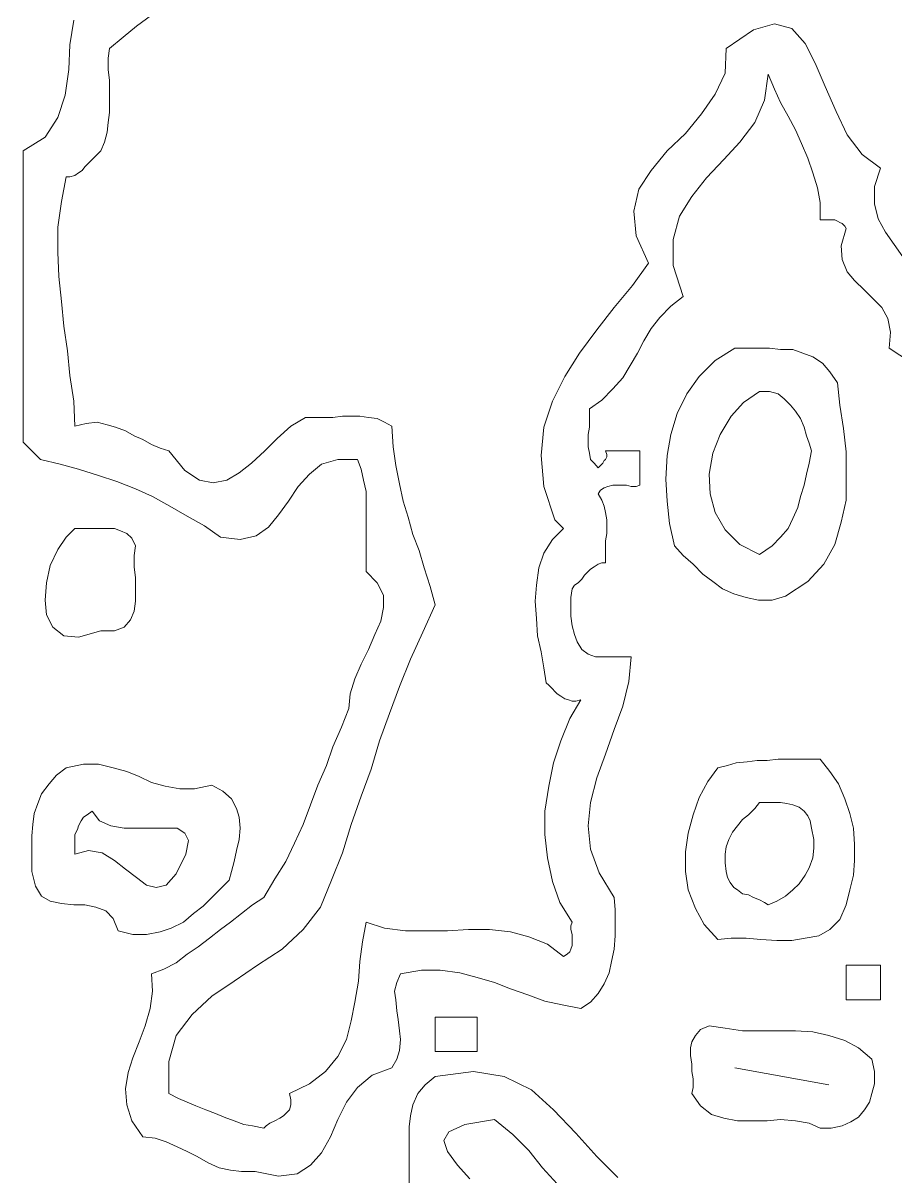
# Model space of a CAD drawing. Header units: millimetres. Extents: x -102 to 1947, y 0 to 1377.
# Drawn here: x 44.2 to 122.1, y 823.5 to 926.6 of the extents above; entities that cross this region are included whole.
import ezdxf

# ---------------------------------------------------------------- set-up
doc = ezdxf.new("R2010")
doc.units = ezdxf.units.MM
doc.layers.add('ceco.net 341', color=7, linetype='Continuous', lineweight=5)

# ---------------------------------------------------------------- blocks, each defined once
blk = doc.blocks.new('A$C00E300AF')
for p, q in [((-377.58, 1192.3), (-376.92, 1196.71)), ((-377.8, 1187.9), (-377.58, 1192.3)), ((-378.46, 1183.27), (-377.8, 1187.9)), ((-252.86, 1187.02), (-253.52, 1182.39)), ((-251.75, 1184.37), (-252.86, 1187.02)), ((-379.78, 1179.3), (-378.46, 1183.27)), ((-250.65, 1181.95), (-251.75, 1184.37)), ((-253.52, 1182.39), (-255.28, 1178.42)), ((-249.33, 1179.52), (-250.65, 1181.95)), ((-381.99, 1175.78), (-379.78, 1179.3)), ((-248.01, 1177.1), (-249.33, 1179.52)), ((-255.28, 1178.42), (-257.92, 1174.9)), ((-246.91, 1174.68), (-248.01, 1177.1)), ((-385.95, 1173.35), (-381.99, 1175.78)), ((-257.92, 1174.9), (-260.79, 1171.81)), ((-245.8, 1172.03), (-246.91, 1174.68)), ((-385.95, 1121.35), (-385.95, 1173.35)), ((-260.79, 1171.81), (-263.87, 1168.5)), ((-244.92, 1169.39), (-245.8, 1172.03)), ((-263.87, 1168.5), (-266.52, 1165.2)), ((-244.04, 1166.74), (-244.92, 1169.39)), ((-243.6, 1164.1), (-244.04, 1166.74)), ((-266.52, 1165.2), (-268.72, 1161.67)), ((-243.6, 1161.01), (-243.6, 1164.1)), ((-268.72, 1161.67), (-269.82, 1157.49)), ((-242.94, 1161.01), (-243.6, 1161.01)), ((-242.28, 1161.01), (-242.94, 1161.01)), ((-241.62, 1161.01), (-242.28, 1161.01)), ((-240.96, 1161.01), (-241.62, 1161.01)), ((-240.52, 1160.79), (-240.96, 1161.01)), ((-240.07, 1160.57), (-240.52, 1160.79)), ((-239.63, 1160.35), (-240.07, 1160.57)), ((-239.19, 1159.91), (-239.63, 1160.35)), ((-239.85, 1156.39), (-238.97, 1159.47)), ((-238.97, 1159.47), (-239.19, 1159.91)), ((-269.82, 1157.49), (-269.82, 1152.86)), ((-239.63, 1153.96), (-239.85, 1156.39)), ((-238.75, 1151.76), (-239.63, 1153.96)), ((-269.82, 1152.86), (-268.06, 1147.35)), ((-237.43, 1150.21), (-238.75, 1151.76)), ((-235.67, 1148.45), (-237.43, 1150.21)), ((-234.12, 1146.91), (-235.67, 1148.45)), ((-270.26, 1145.59), (-272.25, 1143.6)), ((-268.06, 1147.35), (-270.26, 1145.59)), ((-232.58, 1145.37), (-234.12, 1146.91)), ((-272.25, 1143.6), (-273.79, 1141.62)), ((-231.48, 1143.38), (-232.58, 1145.37)), ((-273.79, 1141.62), (-275.11, 1139.42)), ((-231.04, 1140.96), (-231.48, 1143.38)), ((-275.11, 1139.42), (-276.21, 1137.21)), ((-231.26, 1138.09), (-231.04, 1140.96)), ((-262.33, 1135.89), (-258.81, 1138.09)), ((-258.81, 1138.09), (-256.82, 1138.09)), ((-256.82, 1138.09), (-254.62, 1138.09)), ((-254.62, 1138.09), (-252.64, 1138.09)), ((-252.64, 1138.09), (-250.65, 1137.87)), ((-250.65, 1137.87), (-248.45, 1137.87)), ((-248.45, 1137.87), (-246.69, 1137.21)), ((-225.53, 1134.35), (-231.26, 1138.09)), ((-276.21, 1137.21), (-277.54, 1135.01)), ((-265.2, 1133.03), (-262.33, 1135.89)), ((-246.69, 1137.21), (-244.92, 1136.55)), ((-244.92, 1136.55), (-243.16, 1135.45)), ((-243.16, 1135.45), (-241.84, 1133.91)), ((-277.54, 1135.01), (-278.86, 1132.81)), ((-241.84, 1133.91), (-240.52, 1131.92)), ((-278.86, 1132.81), (-280.62, 1130.82)), ((-267.4, 1129.94), (-265.2, 1133.03)), ((-240.52, 1131.92), (-240.07, 1127.96)), ((-280.62, 1130.82), (-282.6, 1128.84)), ((-269.16, 1126.42), (-267.4, 1129.94)), ((-282.6, 1128.84), (-284.81, 1127.3)), ((-284.81, 1127.3), (-284.81, 1126.42)), ((-240.07, 1127.96), (-239.41, 1123.77)), ((-284.81, 1126.42), (-284.81, 1125.09)), ((-284.81, 1125.09), (-284.81, 1123.99)), ((-270.26, 1122.67), (-269.16, 1126.42)), ((-284.81, 1123.99), (-285.03, 1122.67)), ((-239.41, 1123.77), (-238.97, 1119.58)), ((-382.87, 1118.26), (-385.95, 1121.35)), ((-285.03, 1122.67), (-285.03, 1121.57)), ((-285.03, 1121.57), (-285.03, 1120.47)), ((-270.93, 1118.92), (-270.26, 1122.67)), ((-285.03, 1120.47), (-284.81, 1119.36)), ((-284.81, 1119.36), (-284.59, 1118.26)), ((-281.94, 1119.8), (-275.77, 1119.8)), ((-281.72, 1119.14), (-281.94, 1119.8)), ((-281.72, 1118.7), (-281.72, 1119.14)), ((-275.77, 1119.8), (-275.77, 1113.63)), ((-271.15, 1114.74), (-270.93, 1118.92)), ((-238.97, 1119.58), (-238.97, 1115.4)), ((-379.34, 1117.38), (-382.87, 1118.26)), ((-376.04, 1116.5), (-379.34, 1117.38)), ((-332.63, 1117.38), (-334.83, 1115.62)), ((-329.76, 1118.26), (-332.63, 1117.38)), ((-326.24, 1118.26), (-329.76, 1118.26)), ((-325.58, 1116.5), (-326.24, 1118.26)), ((-284.59, 1118.26), (-283.93, 1117.6)), ((-283.93, 1117.6), (-283.27, 1116.72)), ((-283.27, 1116.72), (-283.05, 1116.94)), ((-283.05, 1116.94), (-282.6, 1117.38)), ((-282.6, 1117.38), (-282.38, 1117.6)), ((-282.38, 1117.6), (-282.16, 1118.04)), ((-282.16, 1118.04), (-281.94, 1118.26)), ((-281.94, 1118.26), (-281.72, 1118.7)), ((-372.51, 1115.4), (-376.04, 1116.5)), ((-369.21, 1114.3), (-372.51, 1115.4)), ((-334.83, 1115.62), (-336.81, 1113.41)), ((-325.13, 1114.52), (-325.58, 1116.5)), ((-270.93, 1110.77), (-271.15, 1114.74)), ((-238.97, 1115.4), (-238.97, 1110.99)), ((-365.9, 1112.97), (-369.21, 1114.3)), ((-362.82, 1111.65), (-365.9, 1112.97)), ((-336.81, 1113.41), (-338.58, 1110.77)), ((-324.69, 1112.53), (-325.13, 1114.52)), ((-282.82, 1112.75), (-283.27, 1112.09)), ((-282.16, 1113.19), (-282.82, 1112.75)), ((-281.5, 1113.41), (-282.16, 1113.19)), ((-280.62, 1113.63), (-281.5, 1113.41)), ((-279.96, 1113.63), (-280.62, 1113.63)), ((-279.08, 1113.63), (-279.96, 1113.63)), ((-278.2, 1113.63), (-279.08, 1113.63)), ((-277.32, 1113.41), (-278.2, 1113.63)), ((-276.43, 1113.41), (-277.32, 1113.41)), ((-275.77, 1113.63), (-276.43, 1113.41)), ((-359.73, 1109.89), (-362.82, 1111.65)), ((-338.58, 1110.77), (-340.34, 1108.35)), ((-324.69, 1110.55), (-324.69, 1112.53)), ((-324.69, 1108.57), (-324.69, 1110.55)), ((-283.27, 1112.09), (-282.6, 1110.99)), ((-282.6, 1110.99), (-282.16, 1109.89)), ((-270.48, 1106.8), (-270.93, 1110.77)), ((-238.97, 1110.99), (-239.85, 1107.02)), ((-356.65, 1108.13), (-359.73, 1109.89)), ((-324.69, 1106.58), (-324.69, 1108.57)), ((-282.16, 1109.89), (-281.94, 1108.79)), ((-281.94, 1108.79), (-281.72, 1107.46)), ((-353.56, 1106.36), (-356.65, 1108.13)), ((-340.34, 1108.35), (-342.1, 1106.14)), ((-324.69, 1104.38), (-324.69, 1106.58)), ((-281.72, 1107.46), (-281.72, 1106.36)), ((-269.6, 1102.84), (-270.48, 1106.8)), ((-239.85, 1107.02), (-240.96, 1103.06)), ((-379.78, 1102.18), (-378.24, 1104.38)), ((-378.24, 1104.38), (-376.7, 1105.92)), ((-376.7, 1105.92), (-375.6, 1105.92)), ((-375.6, 1105.92), (-374.28, 1105.92)), ((-374.28, 1105.92), (-373.17, 1105.92)), ((-373.17, 1105.92), (-371.85, 1105.92)), ((-371.85, 1105.92), (-370.75, 1105.92)), ((-370.75, 1105.92), (-369.65, 1105.92)), ((-369.65, 1105.92), (-368.55, 1105.48)), ((-368.55, 1105.48), (-367.44, 1105.04)), ((-367.44, 1105.04), (-366.56, 1104.16)), ((-350.7, 1104.38), (-353.56, 1106.36)), ((-347.17, 1103.94), (-350.7, 1104.38)), ((-344.31, 1104.6), (-347.17, 1103.94)), ((-342.1, 1106.14), (-344.31, 1104.6)), ((-324.69, 1102.4), (-324.69, 1104.38)), ((-281.72, 1105.04), (-281.94, 1103.72)), ((-281.72, 1106.36), (-281.72, 1105.04)), ((-366.56, 1104.16), (-365.9, 1102.84)), ((-365.9, 1102.84), (-366.12, 1101.07)), ((-324.69, 1100.19), (-324.69, 1102.4)), ((-281.94, 1103.72), (-281.94, 1102.4)), ((-281.94, 1102.4), (-281.94, 1101.07)), ((-268.06, 1101.07), (-269.6, 1102.84)), ((-240.96, 1103.06), (-242.94, 1099.53)), ((-381.11, 1099.31), (-379.78, 1102.18)), ((-366.12, 1101.07), (-366.12, 1099.09)), ((-281.94, 1101.07), (-281.94, 1099.75)), ((-266.3, 1099.53), (-268.06, 1101.07)), ((-381.77, 1096.23), (-381.11, 1099.31)), ((-366.12, 1099.09), (-365.9, 1097.11)), ((-324.69, 1098.21), (-324.69, 1100.19)), ((-322.71, 1096.23), (-324.69, 1098.21)), ((-284.59, 1098.65), (-285.25, 1097.99)), ((-283.93, 1099.09), (-284.59, 1098.65)), ((-283.27, 1099.53), (-283.93, 1099.09)), ((-282.6, 1099.75), (-283.27, 1099.53)), ((-281.94, 1099.75), (-282.6, 1099.75)), ((-264.53, 1097.77), (-266.3, 1099.53)), ((-242.94, 1099.53), (-245.8, 1096.45)), ((-381.99, 1093.14), (-381.77, 1096.23)), ((-365.9, 1097.11), (-365.9, 1094.9)), ((-321.61, 1094.02), (-322.71, 1096.23)), ((-286.79, 1096.23), (-287.45, 1095.79)), ((-286.13, 1096.89), (-286.79, 1096.23)), ((-285.69, 1097.55), (-286.13, 1096.89)), ((-285.25, 1097.99), (-285.69, 1097.55)), ((-262.77, 1096.45), (-264.53, 1097.77)), ((-261.01, 1095.12), (-262.77, 1096.45)), ((-245.8, 1096.45), (-249.77, 1093.8)), ((-365.9, 1094.9), (-365.9, 1092.92)), ((-287.89, 1095.12), (-288.11, 1093.58)), ((-287.45, 1095.79), (-287.89, 1095.12)), ((-259.03, 1094.24), (-261.01, 1095.12)), ((-256.82, 1093.58), (-259.03, 1094.24)), ((-381.77, 1090.5), (-381.99, 1093.14)), ((-365.9, 1092.92), (-366.12, 1091.16)), ((-321.61, 1091.82), (-321.61, 1094.02)), ((-288.11, 1093.58), (-288.11, 1092.04)), ((-288.11, 1092.04), (-288.11, 1090.28)), ((-254.62, 1093.14), (-256.82, 1093.58)), ((-252.19, 1093.14), (-254.62, 1093.14)), ((-249.77, 1093.8), (-252.19, 1093.14)), ((-380.67, 1088.29), (-381.77, 1090.5)), ((-366.12, 1091.16), (-366.78, 1089.62)), ((-322.05, 1089.39), (-321.61, 1091.82)), ((-288.11, 1090.28), (-287.89, 1088.51)), ((-378.68, 1086.75), (-380.67, 1088.29)), ((-367.88, 1088.29), (-369.65, 1087.63)), ((-366.78, 1089.62), (-367.88, 1088.29)), ((-323.15, 1086.97), (-322.05, 1089.39)), ((-287.89, 1088.51), (-287.45, 1086.97)), ((-376.04, 1086.53), (-378.68, 1086.75)), ((-372.07, 1087.63), (-376.04, 1086.53)), ((-369.65, 1087.63), (-372.07, 1087.63)), ((-324.25, 1084.33), (-323.15, 1086.97)), ((-287.45, 1086.97), (-287.01, 1085.65)), ((-325.58, 1081.68), (-324.25, 1084.33)), ((-287.01, 1085.65), (-286.13, 1084.33)), ((-286.13, 1084.33), (-285.03, 1083.45)), ((-285.03, 1083.45), (-283.71, 1083)), ((-283.71, 1083), (-281.94, 1083)), ((-281.94, 1083), (-277.32, 1083)), ((-277.32, 1083), (-277.76, 1078.6)), ((-326.68, 1079.04), (-325.58, 1081.68)), ((-327.56, 1076.39), (-326.68, 1079.04)), ((-277.76, 1078.6), (-278.86, 1074.19)), ((-327.78, 1073.75), (-327.56, 1076.39)), ((-329.1, 1070.44), (-327.78, 1073.75)), ((-278.86, 1074.19), (-280.4, 1070)), ((-330.64, 1066.92), (-329.1, 1070.44)), ((-280.4, 1070), (-281.94, 1065.6)), ((-331.75, 1063.61), (-330.64, 1066.92)), ((-281.94, 1065.6), (-283.49, 1061.41)), ((-380, 1061.85), (-378.24, 1063.17)), ((-378.24, 1063.17), (-375.16, 1063.83)), ((-375.16, 1063.83), (-372.51, 1063.83)), ((-372.51, 1063.83), (-369.87, 1063.17)), ((-369.87, 1063.17), (-367.44, 1062.51)), ((-333.29, 1060.09), (-331.75, 1063.61)), ((-263.65, 1060.75), (-261.89, 1063.17)), ((-261.89, 1063.17), (-260.13, 1063.61)), ((-260.13, 1063.61), (-258.58, 1064.05)), ((-258.58, 1064.05), (-256.6, 1064.27)), ((-256.6, 1064.27), (-254.84, 1064.49)), ((-254.84, 1064.49), (-253.08, 1064.49)), ((-253.08, 1064.49), (-251.09, 1064.71)), ((-251.09, 1064.71), (-249.33, 1064.71)), ((-249.33, 1064.71), (-247.35, 1064.71)), ((-247.35, 1064.71), (-245.58, 1064.71)), ((-245.58, 1064.71), (-243.6, 1064.71)), ((-243.6, 1064.71), (-241.84, 1062.51)), ((-381.33, 1060.31), (-380, 1061.85)), ((-367.44, 1062.51), (-365.24, 1061.63)), ((-365.24, 1061.63), (-363.04, 1060.53)), ((-283.49, 1061.41), (-284.59, 1057)), ((-241.84, 1062.51), (-240.29, 1060.31)), ((-382.65, 1058.54), (-381.33, 1060.31)), ((-363.04, 1060.53), (-360.61, 1059.87)), ((-360.61, 1059.87), (-357.97, 1059.43)), ((-357.97, 1059.43), (-355.32, 1059.43)), ((-355.32, 1059.43), (-352.24, 1060.09)), ((-352.24, 1060.09), (-350.26, 1058.98)), ((-334.61, 1056.56), (-333.29, 1060.09)), ((-265.2, 1057.88), (-263.65, 1060.75)), ((-240.29, 1060.31), (-239.19, 1057.66)), ((-383.31, 1056.78), (-382.65, 1058.54)), ((-350.26, 1058.98), (-348.71, 1057.66)), ((-348.71, 1057.66), (-347.83, 1055.9)), ((-284.59, 1057), (-285.03, 1052.81)), ((-266.3, 1054.8), (-265.2, 1057.88)), ((-239.19, 1057.66), (-238.31, 1055.02)), ((-384.19, 1053.04), (-383.97, 1055.02)), ((-383.97, 1055.02), (-383.31, 1056.78)), ((-347.83, 1055.9), (-347.39, 1054.36)), ((-335.93, 1053.04), (-334.61, 1056.56)), ((-238.31, 1055.02), (-237.65, 1052.37)), ((-384.41, 1051.05), (-384.19, 1053.04)), ((-347.39, 1054.36), (-347.17, 1052.37)), ((-337.47, 1049.73), (-335.93, 1053.04)), ((-267.18, 1051.49), (-266.3, 1054.8)), ((-384.41, 1048.85), (-384.41, 1051.05)), ((-347.17, 1052.37), (-347.39, 1050.39)), ((-285.03, 1052.81), (-284.59, 1048.63)), ((-267.62, 1048.19), (-267.18, 1051.49)), ((-237.65, 1052.37), (-237.43, 1049.51)), ((-384.41, 1046.86), (-384.41, 1048.85)), ((-347.39, 1050.39), (-347.83, 1048.41)), ((-339.02, 1046.42), (-337.47, 1049.73)), ((-237.43, 1049.51), (-237.43, 1046.64)), ((-384.41, 1044.66), (-384.41, 1046.86)), ((-347.83, 1048.41), (-348.27, 1046.42)), ((-284.59, 1048.63), (-283.05, 1044.44)), ((-267.62, 1044.66), (-267.62, 1048.19)), ((-383.75, 1042.02), (-384.41, 1044.66)), ((-348.71, 1044.66), (-349.15, 1043.12)), ((-348.27, 1046.42), (-348.71, 1044.66)), ((-341, 1043.34), (-339.02, 1046.42)), ((-267.18, 1041.36), (-267.62, 1044.66)), ((-237.43, 1046.64), (-237.65, 1044)), ((-349.15, 1043.12), (-350.7, 1041.58)), ((-342.98, 1040.03), (-341, 1043.34)), ((-283.05, 1044.44), (-280.4, 1040.03)), ((-237.65, 1044), (-238.31, 1041.36)), ((-382.65, 1040.25), (-383.75, 1042.02)), ((-350.7, 1041.58), (-352.24, 1040.03)), ((-265.86, 1038.05), (-267.18, 1041.36)), ((-238.31, 1041.36), (-238.97, 1038.71)), ((-381.11, 1039.37), (-382.65, 1040.25)), ((-379.12, 1038.93), (-381.11, 1039.37)), ((-376.92, 1038.71), (-379.12, 1038.93)), ((-374.94, 1038.71), (-376.92, 1038.71)), ((-372.95, 1038.27), (-374.94, 1038.71)), ((-353.78, 1038.49), (-355.54, 1037.17)), ((-352.24, 1040.03), (-353.78, 1038.49)), ((-346.95, 1037.17), (-344.97, 1038.71)), ((-344.97, 1038.71), (-342.98, 1040.03)), ((-280.4, 1040.03), (-280.18, 1037.83)), ((-238.97, 1038.71), (-240.07, 1036.07)), ((-371.19, 1037.61), (-372.95, 1038.27)), ((-369.87, 1036.29), (-371.19, 1037.61)), ((-355.54, 1037.17), (-357.31, 1035.63)), ((-348.93, 1035.63), (-346.95, 1037.17)), ((-280.18, 1037.83), (-280.18, 1035.41)), ((-264.31, 1035.19), (-265.86, 1038.05)), ((-368.99, 1034.08), (-369.87, 1036.29)), ((-359.51, 1034.52), (-361.49, 1033.86)), ((-357.31, 1035.63), (-359.51, 1034.52)), ((-350.7, 1034.3), (-348.93, 1035.63)), ((-280.18, 1035.41), (-280.18, 1033.2)), ((-261.89, 1032.54), (-264.31, 1035.19)), ((-240.07, 1036.07), (-241.84, 1034.3)), ((-366.34, 1033.42), (-368.99, 1034.08)), ((-363.92, 1033.42), (-366.34, 1033.42)), ((-361.49, 1033.86), (-363.92, 1033.42)), ((-354.66, 1031.22), (-352.68, 1032.76)), ((-352.68, 1032.76), (-350.7, 1034.3)), ((-280.18, 1033.2), (-280.4, 1030.78)), ((-259.47, 1032.76), (-261.89, 1032.54)), ((-256.82, 1032.76), (-259.47, 1032.76)), ((-254.18, 1032.54), (-256.82, 1032.76)), ((-251.31, 1032.32), (-254.18, 1032.54)), ((-248.67, 1032.32), (-251.31, 1032.32)), ((-246.24, 1032.76), (-248.67, 1032.32)), ((-243.82, 1033.2), (-246.24, 1032.76)), ((-241.84, 1034.3), (-243.82, 1033.2)), ((-356.65, 1029.9), (-354.66, 1031.22)), ((-280.4, 1030.78), (-280.84, 1028.57)), ((-360.83, 1027.25), (-358.63, 1028.35)), ((-358.63, 1028.35), (-356.65, 1029.9)), ((-280.84, 1028.57), (-281.28, 1026.59)), ((-363.04, 1026.37), (-360.83, 1027.25)), ((-362.82, 1023.29), (-363.04, 1026.37)), ((-318.52, 1026.37), (-319.18, 1024.83)), ((-314.78, 1027.03), (-318.52, 1026.37)), ((-311.47, 1027.03), (-314.78, 1027.03)), ((-307.95, 1026.59), (-311.47, 1027.03)), ((-304.86, 1025.71), (-307.95, 1026.59)), ((-281.28, 1026.59), (-282.16, 1024.61)), ((-238.97, 1021.74), (-238.97, 1027.91)), ((-238.97, 1027.91), (-232.8, 1027.91)), ((-232.8, 1027.91), (-232.8, 1021.74)), ((-319.18, 1024.83), (-319.63, 1023.29)), ((-301.78, 1024.83), (-304.86, 1025.71)), ((-298.91, 1023.73), (-301.78, 1024.83)), ((-282.16, 1024.61), (-283.27, 1022.85)), ((-363.26, 1020.2), (-362.82, 1023.29)), ((-319.63, 1023.29), (-319.4, 1021.74)), ((-295.83, 1022.63), (-298.91, 1023.73)), ((-292.74, 1021.52), (-295.83, 1022.63)), ((-283.27, 1022.85), (-284.59, 1021.3)), ((-364.14, 1017.12), (-363.26, 1020.2)), ((-319.4, 1021.74), (-319.18, 1019.76)), ((-289.66, 1020.86), (-292.74, 1021.52)), ((-286.35, 1020.2), (-289.66, 1020.86)), ((-284.59, 1021.3), (-286.35, 1020.2)), ((-232.8, 1021.74), (-238.97, 1021.74)), ((-319.18, 1019.76), (-318.96, 1018.22)), ((-318.96, 1018.22), (-318.74, 1016.23)), ((-312.35, 1018.66), (-304.86, 1018.66)), ((-312.35, 1012.49), (-312.35, 1018.66)), ((-304.86, 1018.66), (-304.86, 1012.49)), ((-365.24, 1014.25), (-364.14, 1017.12)), ((-318.74, 1016.23), (-318.52, 1014.69)), ((-265.86, 1015.35), (-264.98, 1016.45)), ((-264.98, 1016.45), (-263.43, 1017.12)), ((-263.43, 1017.12), (-260.57, 1016.68)), ((-260.57, 1016.68), (-257.48, 1016.23)), ((-257.48, 1016.23), (-254.4, 1016.23)), ((-254.4, 1016.23), (-251.31, 1016.23)), ((-251.31, 1016.23), (-248.01, 1016.23)), ((-248.01, 1016.23), (-244.92, 1016.01)), ((-244.92, 1016.01), (-242.06, 1015.35)), ((-366.34, 1011.39), (-365.24, 1014.25)), ((-318.52, 1014.69), (-318.74, 1012.71)), ((-266.74, 1013.15), (-266.52, 1014.25)), ((-266.52, 1014.25), (-265.86, 1015.35)), ((-242.06, 1015.35), (-239.19, 1014.47)), ((-239.19, 1014.47), (-236.77, 1013.15)), ((-318.74, 1012.71), (-319.18, 1011.17)), ((-304.86, 1012.49), (-312.35, 1012.49)), ((-266.74, 1011.83), (-266.74, 1013.15)), ((-266.52, 1010.28), (-266.74, 1011.83)), ((-236.77, 1013.15), (-234.35, 1011.17)), ((-367.22, 1008.74), (-366.34, 1011.39)), ((-320.07, 1009.62), (-323.59, 1008.3)), ((-319.18, 1011.17), (-320.07, 1009.62)), ((-266.52, 1008.96), (-266.52, 1010.28)), ((-234.35, 1011.17), (-233.9, 1008.96)), ((-367.66, 1005.88), (-367.22, 1008.74)), ((-323.59, 1008.3), (-326.24, 1006.1)), ((-314.12, 1006.54), (-312.35, 1008.08)), ((-312.35, 1008.08), (-305.52, 1008.96)), ((-305.52, 1008.96), (-300.01, 1008.08)), ((-300.01, 1008.08), (-295.17, 1005.66)), ((-266.3, 1007.64), (-266.52, 1008.96)), ((-266.3, 1006.1), (-266.3, 1007.64)), ((-233.9, 1008.96), (-233.9, 1006.76)), ((-367.44, 1003.01), (-367.66, 1005.88)), ((-326.24, 1006.1), (-328.22, 1003.45)), ((-315.44, 1005), (-314.12, 1006.54)), ((-295.17, 1005.66), (-291.2, 1002.13)), ((-266.52, 1005), (-266.3, 1006.1)), ((-233.9, 1006.76), (-234.35, 1005)), ((-328.22, 1003.45), (-329.76, 1000.37)), ((-316.32, 1003.01), (-315.44, 1005)), ((-264.98, 1002.79), (-266.52, 1005)), ((-234.79, 1003.45), (-235.67, 1002.13)), ((-234.35, 1005), (-234.79, 1003.45)), ((-366.56, 1000.15), (-367.44, 1003.01)), ((-316.76, 1001.03), (-316.32, 1003.01)), ((-291.2, 1002.13), (-287.23, 997.94)), ((-262.99, 1001.25), (-264.98, 1002.79)), ((-235.67, 1002.13), (-236.77, 1000.81)), ((-364.58, 997.28), (-366.56, 1000.15)), ((-329.76, 1000.37), (-331.08, 997.28)), ((-316.98, 999.05), (-316.76, 1001.03)), ((-260.79, 1000.59), (-262.99, 1001.25)), ((-258.36, 1000.15), (-260.79, 1000.59)), ((-255.72, 1000.15), (-258.36, 1000.15)), ((-253.08, 1000.15), (-255.72, 1000.15)), ((-250.65, 1000.37), (-253.08, 1000.15)), ((-248.01, 1000.15), (-250.65, 1000.37)), ((-245.58, 999.71), (-248.01, 1000.15)), ((-243.6, 998.83), (-245.58, 999.71)), ((-238.09, 999.93), (-239.63, 999.27)), ((-236.77, 1000.81), (-238.09, 999.93)), ((-362.38, 997.06), (-364.58, 997.28)), ((-331.08, 997.28), (-332.63, 994.42)), ((-316.98, 996.84), (-316.98, 999.05)), ((-287.23, 997.94), (-283.49, 993.76)), ((-241.62, 998.83), (-243.6, 998.83)), ((-239.63, 999.27), (-241.62, 998.83)), ((-360.39, 996.4), (-362.38, 997.06)), ((-358.41, 995.52), (-360.39, 996.4)), ((-356.65, 994.64), (-358.41, 995.52)), ((-316.98, 994.64), (-316.98, 996.84)), ((-354.88, 993.76), (-356.65, 994.64)), ((-352.9, 992.66), (-354.88, 993.76)), ((-332.63, 994.42), (-334.61, 992.22)), ((-316.98, 992.44), (-316.98, 994.64)), ((-283.49, 993.76), (-279.74, 990.01)), ((-350.92, 991.77), (-352.9, 992.66)), ((-348.93, 991.33), (-350.92, 991.77)), ((-346.95, 991.11), (-348.93, 991.33)), ((-344.53, 991.11), (-346.95, 991.11)), ((-340.34, 990.23), (-344.53, 991.11)), ((-334.61, 992.22), (-337.03, 990.67)), ((-316.98, 990.23), (-316.98, 992.44)), ((-337.03, 990.67), (-340.34, 990.23)), ((-316.98, 988.03), (-316.98, 990.23))]:
    blk.add_line(p, q)
at = {"layer": 'ceco.net 341'}
for p, q in [((-365.68, 1195.61), (-363.04, 1197.59)), ((-368.11, 1193.63), (-365.68, 1195.61)), ((-251.75, 1196.05), (-255.5, 1194.95)), ((-248.67, 1195.17), (-251.75, 1196.05)), ((-246.24, 1192.52), (-248.67, 1195.17)), ((-370.53, 1191.64), (-368.11, 1193.63)), ((-255.5, 1194.95), (-260.35, 1191.64)), ((-370.75, 1189.88), (-370.53, 1191.64)), ((-260.35, 1191.64), (-260.57, 1187.24)), ((-244.48, 1189), (-246.24, 1192.52)), ((-370.75, 1187.9), (-370.75, 1189.88)), ((-242.72, 1184.81), (-244.48, 1189)), ((-370.53, 1185.91), (-370.75, 1187.9)), ((-260.57, 1187.24), (-262.33, 1183.49)), ((-370.53, 1183.93), (-370.53, 1185.91)), ((-240.74, 1180.4), (-242.72, 1184.81)), ((-370.53, 1182.17), (-370.53, 1183.93)), ((-262.33, 1183.49), (-264.76, 1179.96)), ((-370.53, 1180.18), (-370.53, 1182.17)), ((-370.75, 1178.42), (-370.53, 1180.18)), ((-264.76, 1179.96), (-267.62, 1176.44)), ((-238.75, 1176.22), (-240.74, 1180.4)), ((-371.41, 1174.9), (-370.97, 1176.66)), ((-370.97, 1176.66), (-370.75, 1178.42)), ((-372.07, 1173.35), (-371.41, 1174.9)), ((-267.62, 1176.44), (-270.93, 1173.35)), ((-236.11, 1172.69), (-238.75, 1176.22)), ((-373.17, 1172.25), (-372.73, 1172.69)), ((-372.73, 1172.69), (-372.07, 1173.35)), ((-270.93, 1173.35), (-273.79, 1169.83)), ((-232.8, 1170.27), (-236.11, 1172.69)), ((-375.38, 1169.83), (-374.94, 1170.49)), ((-374.94, 1170.49), (-374.5, 1170.93)), ((-374.5, 1170.93), (-373.83, 1171.59)), ((-373.83, 1171.59), (-373.17, 1172.25)), ((-379.12, 1164.32), (-378.24, 1168.73)), ((-378.24, 1168.73), (-377.58, 1168.73)), ((-377.58, 1168.73), (-376.7, 1168.95)), ((-376.7, 1168.95), (-376.04, 1169.39)), ((-376.04, 1169.39), (-375.38, 1169.83)), ((-273.79, 1169.83), (-275.99, 1166.52)), ((-233.9, 1166.96), (-232.8, 1170.27)), ((-275.99, 1166.52), (-276.88, 1162.56)), ((-233.9, 1163.88), (-233.9, 1166.96)), ((-379.78, 1159.69), (-379.12, 1164.32)), ((-276.88, 1162.56), (-276.43, 1158.15)), ((-233.24, 1161.23), (-233.9, 1163.88)), ((-231.92, 1158.81), (-233.24, 1161.23)), ((-379.78, 1155.28), (-379.78, 1159.69)), ((-276.43, 1158.15), (-274.23, 1153.3)), ((-230.38, 1156.61), (-231.92, 1158.81)), ((-228.84, 1154.4), (-230.38, 1156.61)), ((-379.56, 1150.88), (-379.78, 1155.28)), ((-274.23, 1153.3), (-277.1, 1149.33)), ((-379.12, 1146.47), (-379.56, 1150.88)), ((-277.1, 1149.33), (-280.4, 1145.37)), ((-378.68, 1142.06), (-379.12, 1146.47)), ((-280.4, 1145.37), (-283.49, 1141.4)), ((-378.02, 1137.65), (-378.68, 1142.06)), ((-283.49, 1141.4), (-286.57, 1137.21)), ((-377.58, 1133.25), (-378.02, 1137.65)), ((-286.57, 1137.21), (-289.22, 1133.03)), ((-376.92, 1128.62), (-377.58, 1133.25)), ((-289.22, 1133.03), (-291.42, 1128.62)), ((-257.26, 1128.4), (-254.4, 1130.38)), ((-254.4, 1130.38), (-252.64, 1130.38)), ((-252.64, 1130.38), (-251.09, 1129.94)), ((-251.09, 1129.94), (-249.99, 1129.06)), ((-376.7, 1124.21), (-376.92, 1128.62)), ((-291.42, 1128.62), (-292.96, 1123.99)), ((-259.47, 1125.98), (-257.26, 1128.4)), ((-249.99, 1129.06), (-248.89, 1127.96)), ((-248.89, 1127.96), (-248.01, 1126.86)), ((-335.49, 1125.75), (-338.14, 1124.21)), ((-333.95, 1125.75), (-335.49, 1125.75)), ((-332.19, 1125.75), (-333.95, 1125.75)), ((-330.64, 1125.75), (-332.19, 1125.75)), ((-328.88, 1125.98), (-330.64, 1125.75)), ((-327.34, 1125.98), (-328.88, 1125.98)), ((-325.8, 1125.98), (-327.34, 1125.98)), ((-324.25, 1125.75), (-325.8, 1125.98)), ((-322.71, 1125.53), (-324.25, 1125.75)), ((-321.39, 1124.87), (-322.71, 1125.53)), ((-261.45, 1122.67), (-259.47, 1125.98)), ((-248.01, 1126.86), (-247.13, 1125.53)), ((-247.13, 1125.53), (-246.47, 1123.99)), ((-374.72, 1124.65), (-376.7, 1124.21)), ((-372.73, 1124.87), (-374.72, 1124.65)), ((-370.97, 1124.43), (-372.73, 1124.87)), ((-369.43, 1123.99), (-370.97, 1124.43)), ((-367.66, 1123.33), (-369.43, 1123.99)), ((-366.12, 1122.45), (-367.66, 1123.33)), ((-338.14, 1124.21), (-340.56, 1122.01)), ((-320.07, 1124.21), (-321.39, 1124.87)), ((-319.85, 1120.47), (-320.07, 1124.21)), ((-292.96, 1123.99), (-293.4, 1118.92)), ((-246.47, 1123.99), (-246.02, 1122.45)), ((-364.58, 1121.79), (-366.12, 1122.45)), ((-363.04, 1120.91), (-364.58, 1121.79)), ((-361.49, 1120.25), (-363.04, 1120.91)), ((-340.56, 1122.01), (-342.76, 1119.8)), ((-262.77, 1119.36), (-261.45, 1122.67)), ((-246.02, 1122.45), (-245.58, 1121.13)), ((-245.58, 1121.13), (-245.14, 1119.8)), ((-359.95, 1119.8), (-361.49, 1120.25)), ((-357.09, 1116.28), (-359.95, 1119.8)), ((-342.76, 1119.8), (-345.19, 1117.6)), ((-319.4, 1117.16), (-319.85, 1120.47)), ((-293.4, 1118.92), (-292.96, 1113.41)), ((-263.43, 1115.62), (-262.77, 1119.36)), ((-245.14, 1119.8), (-245.58, 1117.6)), ((-345.19, 1117.6), (-347.39, 1115.84)), ((-318.74, 1113.86), (-319.4, 1117.16)), ((-245.58, 1117.6), (-246.02, 1115.62)), ((-354.44, 1114.52), (-357.09, 1116.28)), ((-347.39, 1115.84), (-349.59, 1114.52)), ((-263.21, 1112.09), (-263.43, 1115.62)), ((-246.02, 1115.62), (-246.47, 1113.63)), ((-352.02, 1114.08), (-354.44, 1114.52)), ((-349.59, 1114.52), (-352.02, 1114.08)), ((-318.08, 1110.77), (-318.74, 1113.86)), ((-292.96, 1113.41), (-290.98, 1107.46)), ((-246.47, 1113.63), (-247.13, 1111.65)), ((-317.2, 1107.91), (-318.08, 1110.77)), ((-262.33, 1108.79), (-263.21, 1112.09)), ((-247.13, 1111.65), (-247.57, 1109.67)), ((-260.57, 1105.7), (-262.33, 1108.79)), ((-247.57, 1109.67), (-248.45, 1107.68)), ((-316.32, 1104.82), (-317.2, 1107.91)), ((-290.98, 1107.46), (-289.44, 1105.92)), ((-248.45, 1107.68), (-249.33, 1105.92)), ((-315.22, 1101.96), (-316.32, 1104.82)), ((-289.44, 1105.92), (-291.42, 1103.94)), ((-257.92, 1103.06), (-260.57, 1105.7)), ((-250.65, 1104.38), (-252.19, 1102.84)), ((-249.33, 1105.92), (-250.65, 1104.38)), ((-291.42, 1103.94), (-292.96, 1101.51)), ((-254.4, 1101.29), (-257.92, 1103.06)), ((-252.19, 1102.84), (-254.4, 1101.29)), ((-314.34, 1098.87), (-315.22, 1101.96)), ((-292.96, 1101.51), (-293.84, 1098.87)), ((-313.23, 1095.57), (-314.34, 1098.87)), ((-293.84, 1098.87), (-294.28, 1095.79)), ((-312.35, 1092.26), (-313.23, 1095.57)), ((-294.28, 1095.79), (-294.5, 1092.92)), ((-314.56, 1087.41), (-312.35, 1092.26)), ((-294.5, 1092.92), (-294.28, 1089.84)), ((-294.28, 1089.84), (-294.06, 1086.75)), ((-316.76, 1082.56), (-314.56, 1087.41)), ((-294.06, 1086.75), (-293.4, 1083.89)), ((-293.4, 1083.89), (-292.96, 1081.02)), ((-318.74, 1077.72), (-316.76, 1082.56)), ((-292.96, 1081.02), (-292.52, 1078.38)), ((-320.51, 1072.87), (-318.74, 1077.72)), ((-292.52, 1078.38), (-292.08, 1077.94)), ((-292.08, 1077.94), (-291.42, 1077.27)), ((-291.42, 1077.27), (-290.98, 1076.83)), ((-290.98, 1076.83), (-290.54, 1076.39)), ((-290.54, 1076.39), (-289.88, 1075.95)), ((-289.88, 1075.95), (-289.22, 1075.51)), ((-289.22, 1075.51), (-288.55, 1075.29)), ((-288.55, 1075.29), (-287.89, 1075.07)), ((-286.35, 1075.29), (-288.33, 1071.99)), ((-287.89, 1075.07), (-287.23, 1075.07)), ((-287.23, 1075.07), (-286.35, 1075.29)), ((-322.27, 1068.02), (-320.51, 1072.87)), ((-288.33, 1071.99), (-289.88, 1068.02)), ((-323.81, 1062.95), (-322.27, 1068.02)), ((-289.88, 1068.02), (-291.2, 1064.05)), ((-291.2, 1064.05), (-292.08, 1059.87)), ((-325.58, 1058.1), (-323.81, 1062.95)), ((-292.08, 1059.87), (-292.74, 1055.46)), ((-327.34, 1053.04), (-325.58, 1058.1)), ((-255.28, 1055.9), (-254.4, 1057)), ((-254.4, 1057), (-253.08, 1057)), ((-253.08, 1057), (-251.97, 1057)), ((-251.97, 1057), (-250.65, 1057)), ((-250.65, 1057), (-249.55, 1056.78)), ((-374.5, 1054.8), (-373.61, 1055.46)), ((-373.61, 1055.46), (-372.29, 1053.7)), ((-292.74, 1055.46), (-292.74, 1051.27)), ((-256.38, 1054.8), (-255.28, 1055.9)), ((-249.55, 1056.78), (-248.45, 1056.56)), ((-248.45, 1056.56), (-247.35, 1056.12)), ((-247.35, 1056.12), (-246.47, 1055.46)), ((-246.47, 1055.46), (-245.8, 1054.58)), ((-376.04, 1052.81), (-375.6, 1053.7)), ((-375.6, 1053.7), (-375.16, 1054.36)), ((-375.16, 1054.36), (-374.5, 1054.8)), ((-372.29, 1053.7), (-370.31, 1052.81)), ((-328.88, 1047.97), (-327.34, 1053.04)), ((-258.36, 1052.81), (-257.48, 1053.92)), ((-257.48, 1053.92), (-256.38, 1054.8)), ((-245.8, 1054.58), (-245.36, 1053.7)), ((-245.36, 1053.7), (-245.14, 1052.37)), ((-376.7, 1051.27), (-376.26, 1052.15)), ((-376.7, 1050.39), (-376.7, 1051.27)), ((-376.26, 1052.15), (-376.04, 1052.81)), ((-370.31, 1052.81), (-367.88, 1052.37)), ((-367.88, 1052.37), (-365.24, 1052.37)), ((-365.24, 1052.37), (-362.6, 1052.37)), ((-362.6, 1052.37), (-360.17, 1052.37)), ((-360.17, 1052.37), (-358.41, 1052.37)), ((-358.41, 1052.37), (-357.09, 1051.49)), ((-357.09, 1051.49), (-356.43, 1050.17)), ((-292.74, 1051.27), (-292.3, 1047.09)), ((-259.91, 1050.39), (-259.25, 1051.71)), ((-259.25, 1051.71), (-258.36, 1052.81)), ((-245.14, 1052.37), (-244.7, 1050.39)), ((-376.7, 1049.51), (-376.7, 1050.39)), ((-376.7, 1048.85), (-376.7, 1049.51)), ((-376.7, 1047.75), (-376.7, 1048.85)), ((-356.43, 1050.17), (-356.87, 1047.75)), ((-260.57, 1047.75), (-260.35, 1049.07)), ((-260.35, 1049.07), (-259.91, 1050.39)), ((-244.7, 1048.85), (-244.92, 1047.09)), ((-244.7, 1050.39), (-244.7, 1048.85)), ((-374.28, 1048.41), (-376.7, 1047.75)), ((-371.85, 1047.97), (-374.28, 1048.41)), ((-369.65, 1046.64), (-371.85, 1047.97)), ((-356.87, 1047.75), (-358.63, 1044.22)), ((-330.86, 1043.12), (-328.88, 1047.97)), ((-292.3, 1047.09), (-291.42, 1042.9)), ((-260.57, 1046.2), (-260.57, 1047.75)), ((-244.92, 1047.09), (-245.58, 1045.32)), ((-367.66, 1045.1), (-369.65, 1046.64)), ((-365.68, 1043.56), (-367.66, 1045.1)), ((-260.35, 1044.66), (-260.57, 1046.2)), ((-260.13, 1043.56), (-260.35, 1044.66)), ((-245.58, 1045.32), (-246.24, 1044)), ((-363.92, 1042.24), (-365.68, 1043.56)), ((-358.63, 1044.22), (-360.39, 1042.24)), ((-332.85, 1038.27), (-330.86, 1043.12)), ((-291.42, 1042.9), (-290.1, 1039.15)), ((-259.69, 1042.68), (-260.13, 1043.56)), ((-259.03, 1041.8), (-259.69, 1042.68)), ((-246.24, 1044), (-247.35, 1042.46)), ((-362.16, 1041.8), (-363.92, 1042.24)), ((-360.39, 1042.24), (-362.16, 1041.8)), ((-258.36, 1041.36), (-259.03, 1041.8)), ((-257.48, 1040.69), (-258.36, 1041.36)), ((-256.38, 1040.47), (-257.48, 1040.69)), ((-248.45, 1041.36), (-249.77, 1040.25)), ((-247.35, 1042.46), (-248.45, 1041.36)), ((-290.1, 1039.15), (-287.89, 1035.63)), ((-255.5, 1040.03), (-256.38, 1040.47)), ((-254.4, 1039.59), (-255.5, 1040.03)), ((-253.52, 1039.15), (-254.4, 1039.59)), ((-252.86, 1038.71), (-253.52, 1039.15)), ((-251.31, 1039.37), (-252.86, 1038.71)), ((-249.77, 1040.25), (-251.31, 1039.37)), ((-335.93, 1034.3), (-332.85, 1038.27)), ((-324.69, 1035.63), (-325.35, 1032.1)), ((-321.39, 1034.52), (-324.69, 1035.63)), ((-317.64, 1034.08), (-321.39, 1034.52)), ((-287.89, 1035.63), (-288.11, 1034.97)), ((-288.11, 1034.97), (-288.11, 1034.3)), ((-339.68, 1030.78), (-335.93, 1034.3)), ((-313.9, 1034.08), (-317.64, 1034.08)), ((-310.15, 1034.08), (-313.9, 1034.08)), ((-306.4, 1034.3), (-310.15, 1034.08)), ((-302.66, 1034.3), (-306.4, 1034.3)), ((-298.91, 1033.86), (-302.66, 1034.3)), ((-295.61, 1032.98), (-298.91, 1033.86)), ((-292.3, 1031.66), (-295.61, 1032.98)), ((-288.11, 1034.3), (-287.89, 1033.42)), ((-287.89, 1033.42), (-287.89, 1032.76)), ((-287.89, 1032.76), (-287.89, 1032.1)), ((-344.09, 1027.91), (-339.68, 1030.78)), ((-325.35, 1032.1), (-325.8, 1028.57)), ((-289.44, 1029.46), (-292.3, 1031.66)), ((-288.33, 1030.34), (-288.77, 1029.9)), ((-288.11, 1030.78), (-288.33, 1030.34)), ((-287.89, 1031.44), (-288.11, 1030.78)), ((-287.89, 1032.1), (-287.89, 1031.44)), ((-325.8, 1028.57), (-326.02, 1025.05)), ((-288.77, 1029.9), (-289.44, 1029.46)), ((-348.27, 1025.05), (-344.09, 1027.91)), ((-352.24, 1022.4), (-348.27, 1025.05)), ((-326.02, 1025.05), (-326.68, 1021.3)), ((-355.76, 1019.1), (-352.24, 1022.4)), ((-326.68, 1021.3), (-327.34, 1018)), ((-358.63, 1015.35), (-355.76, 1019.1)), ((-327.34, 1018), (-328.22, 1014.69)), ((-359.95, 1010.73), (-358.63, 1015.35)), ((-328.22, 1014.69), (-329.76, 1011.61)), ((-359.95, 1005), (-359.95, 1010.73)), ((-329.76, 1011.61), (-331.97, 1008.96)), ((-242.06, 1006.54), (-258.81, 1009.62)), ((-258.81, 1009.62), (-242.06, 1006.54)), ((-331.97, 1008.96), (-334.83, 1006.76)), ((-334.83, 1006.76), (-338.36, 1005)), ((-358.19, 1004.11), (-359.95, 1005)), ((-356.65, 1003.45), (-358.19, 1004.11)), ((-355.1, 1002.79), (-356.65, 1003.45)), ((-338.36, 1005), (-338.14, 1003.89)), ((-338.14, 1003.89), (-338.14, 1003.01)), ((-353.34, 1002.13), (-355.1, 1002.79)), ((-351.58, 1001.47), (-353.34, 1002.13)), ((-350.04, 1000.81), (-351.58, 1001.47)), ((-338.8, 1001.69), (-339.46, 1001.03)), ((-338.36, 1002.13), (-338.8, 1001.69)), ((-338.14, 1003.01), (-338.36, 1002.13)), ((-348.27, 1000.15), (-350.04, 1000.81)), ((-346.51, 999.49), (-348.27, 1000.15)), ((-344.97, 999.27), (-346.51, 999.49)), ((-341.88, 999.71), (-342.54, 999.27)), ((-341, 1000.15), (-341.88, 999.71)), ((-340.12, 1000.59), (-341, 1000.15)), ((-339.46, 1001.03), (-340.12, 1000.59)), ((-309.93, 998.16), (-307.06, 999.49)), ((-307.06, 999.49), (-301.78, 1000.37)), ((-301.78, 1000.37), (-298.47, 997.72)), ((-342.98, 998.83), (-344.97, 999.27)), ((-342.54, 999.27), (-342.98, 998.83)), ((-310.81, 996.62), (-309.93, 998.16)), ((-298.47, 997.72), (-295.61, 994.86)), ((-310.15, 994.64), (-310.81, 996.62)), ((-308.39, 992.22), (-310.15, 994.64)), ((-295.61, 994.86), (-293.18, 991.77)), ((-306.18, 989.79), (-308.39, 992.22)), ((-293.18, 991.77), (-290.54, 988.91))]:
    blk.add_line(p, q, dxfattribs=at)
blk = doc.blocks.new('w341a')
at = {"layer": 'ceco.net 341', "xscale": 0.5, "yscale": 0.5, "zscale": 0.5}
blk.add_blockref('A$C00E300AF', (237.16, 328.47), dxfattribs=at)

msp = doc.modelspace()

# ---------------------------------------------------------------- block references
msp.add_blockref('w341a', (0, 0))

doc.saveas('drawing.dxf')
